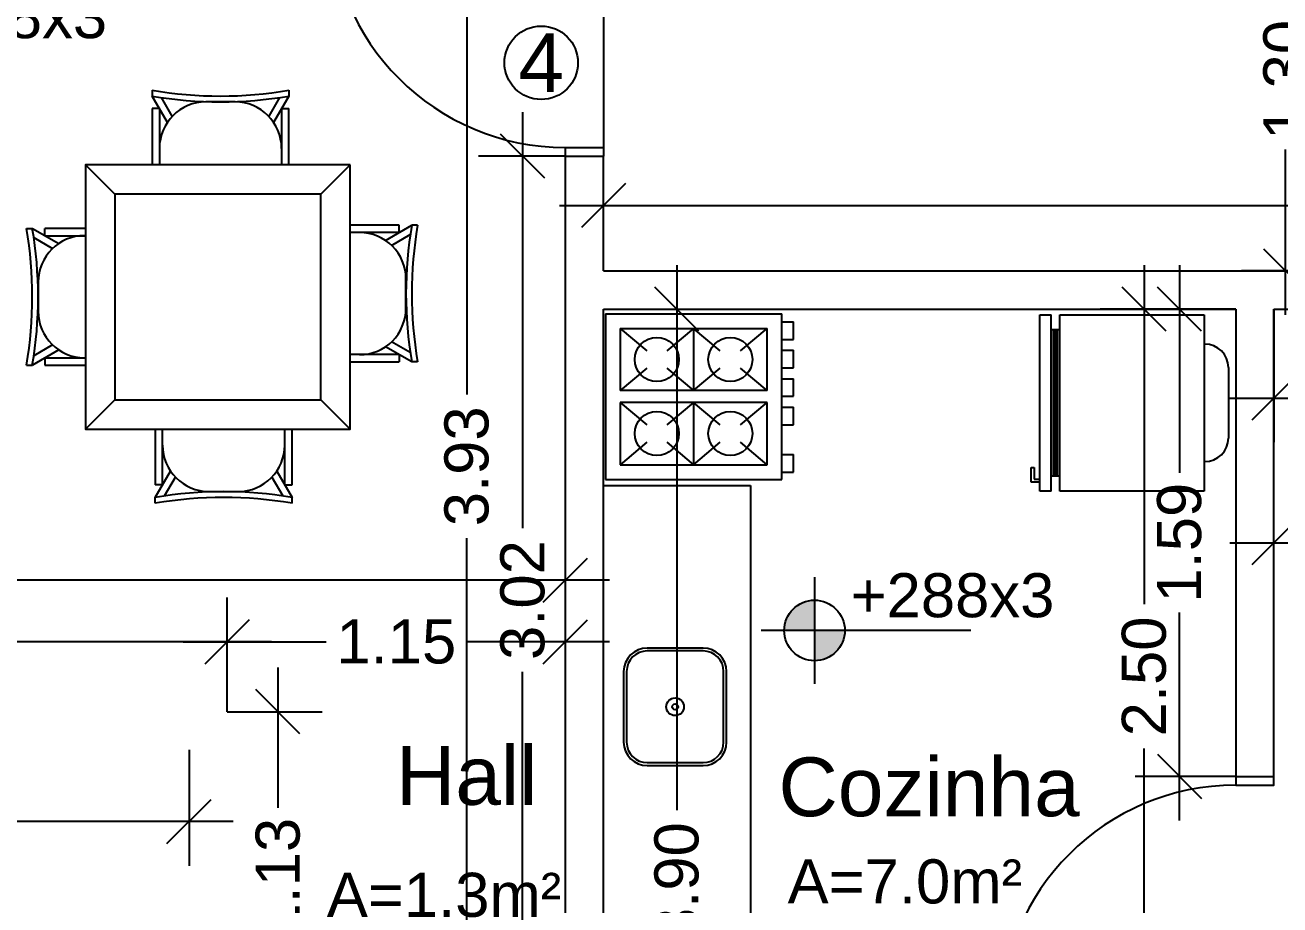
# Model space of a CAD drawing. Extents: x -120 to 1117, y 5 to 675.
# Drawn here: x 42.892 to 47.16, y 75.821 to 78.815 of the extents above; entities that cross this region are included whole.
import ezdxf
from ezdxf.enums import TextEntityAlignment as Align

# ---------------------------------------------------------------- set-up
doc = ezdxf.new("R2010")
doc.units = 0
doc.header["$MEASUREMENT"] = 0
doc.layers.get('0').update_dxf_attribs({"linetype": 'CONTINUOUS'})
doc.layers.get('DEFPOINTS').update_dxf_attribs({"linetype": 'CONTINUOUS'})
for name, color, linetype in [('cota', 1, 'CONTINUOUS'), ('janela-porta', 6, 'CONTINUOUS'), ('moveis', 253, 'CONTINUOUS'), ('nivel', 4, 'CONTINUOUS'), ('parede', 2, 'CONTINUOUS'), ('piso', 4, 'CONTINUOUS'), ('texto', 7, 'CONTINUOUS')]:
    doc.layers.add(name, color=color, linetype=linetype)
doc.styles.add('ROMANS', font='arial.ttf', dxfattribs={"height": 1.5})
doc.styles.get("Standard").update_dxf_attribs({"font": 'arial.ttf'})
doc.dimstyles.new('cotass', dxfattribs={"dimtxt": 0.15, "dimasz": 0.15, "dimexe": 0.15, "dimexo": 0, "dimgap": 0.05, "dimtad": 0, "dimzin": 4, "dimdsep": 46, "dimtxsty": 'Standard', "dimblk": 'OBLIQUE', "dimcen": 0, "dimdle": 0.15, "dimclrd": 256, "dimclrt": 4, "dimadec": 0, "dimazin": 1, "dimtfac": 1, "dimtix": 1, "dimtofl": 0, "dimtmove": 0, "dimatfit": 3, "dimldrblk": 'OPEN30', "dimfxl": 0, "dimtolj": 1, "dimtzin": 0, "dimlwd": -1, "dimarcsym": 0})

# ---------------------------------------------------------------- blocks, each defined once
blk = doc.blocks.new('_Oblique')
at = {"color": 0, "linetype": 'ByBlock', "lineweight": -2}
blk.add_line((-0.5, -0.5), (0.5, 0.5), dxfattribs=at)
blk = doc.blocks.new('*D298')
at = {"layer": 'cota', "transparency": 16777216}
for p, q in [((47.1792, 79.4285), (47.1792, 78.866)), ((47.1792, 77.8285), (47.1792, 78.391))]:
    blk.add_line(p, q, dxfattribs=at)
at = {"layer": 'cota', "color": 0, "lineweight": -2, "transparency": 16777216}
for p, q in [((47.5342, 79.2785), (47.0292, 79.2785)), ((48.0492, 77.9785), (47.0292, 77.9785))]:
    blk.add_line(p, q, dxfattribs=at)
at = {"layer": 'DEFPOINTS', "color": 0, "transparency": 16777216}
for p in [(47.5342, 79.2785), (47.1792, 77.9785), (48.0492, 77.9785)]:
    blk.add_point(p, dxfattribs=at)
at = {"layer": 'cota', "transparency": 16777216, "xscale": 0.15, "yscale": 0.15, "zscale": 0.15}
for p, rotation in [((47.1792, 79.2785), 90), ((47.1792, 77.9785), 270)]:
    blk.add_blockref('_Oblique', p, dxfattribs=dict(at, rotation=rotation))
at = {"layer": 'cota', "color": 4, "transparency": 16777216, "insert": (47.1792, 78.6285), "char_height": 0.15, "attachment_point": 5, "rotation": 90}
blk.add_mtext('\\A1;1.30', dxfattribs=at)
blk = doc.blocks.new('_Open30')
at = {"color": 0, "linetype": 'ByBlock', "lineweight": -2}
for p, q in [((-1, 0.268), (0, 0)), ((0, 0), (-1, -0.268)), ((0, 0), (-1, 0))]:
    blk.add_line(p, q, dxfattribs=at)
blk = doc.blocks.new('*D345')
at = {"layer": 'cota', "transparency": 16777216}
for p, q in [((44.3937, 79.4285), (44.3937, 77.5583)), ((44.3937, 75.1985), (44.3937, 77.0688))]:
    blk.add_line(p, q, dxfattribs=at)
at = {"layer": 'cota', "color": 0, "lineweight": -2, "transparency": 16777216}
for p, q in [((44.7292, 79.2785), (44.2437, 79.2785)), ((44.7292, 75.3485), (44.2437, 75.3485))]:
    blk.add_line(p, q, dxfattribs=at)
at = {"layer": 'DEFPOINTS', "color": 0, "transparency": 16777216}
for p in [(44.3937, 79.2785), (44.7292, 79.2785), (44.7292, 75.3485)]:
    blk.add_point(p, dxfattribs=at)
at = {"layer": 'cota', "transparency": 16777216, "xscale": 0.15, "yscale": 0.15, "zscale": 0.15}
for p, rotation in [((44.3937, 79.2785), 90), ((44.3937, 75.3485), 270)]:
    blk.add_blockref('_Oblique', p, dxfattribs=dict(at, rotation=rotation))
at = {"layer": 'cota', "color": 4, "transparency": 16777216, "insert": (44.3937, 77.3135), "char_height": 0.15, "attachment_point": 5, "rotation": 90}
blk.add_mtext('\\A1;3.93', dxfattribs=at)
blk = doc.blocks.new('*D432')
at = {"layer": 'cota', "color": 0, "lineweight": -2, "transparency": 16777216}
for p, q in [((44.8592, 77.9785), (44.8592, 78.3509)), ((53.5992, 77.9785), (53.5992, 78.3509))]:
    blk.add_line(p, q, dxfattribs=at)
at = {"layer": 'cota', "transparency": 16777216}
for p, q in [((44.7092, 78.2009), (47.7615, 78.2009)), ((53.7492, 78.2009), (48.2507, 78.2009))]:
    blk.add_line(p, q, dxfattribs=at)
at = {"layer": 'DEFPOINTS', "color": 0, "transparency": 16777216}
for p in [(53.5992, 78.2009), (44.8592, 77.9785), (53.5992, 77.9785)]:
    blk.add_point(p, dxfattribs=at)
at = {"layer": 'cota', "transparency": 16777216, "xscale": 0.15, "yscale": 0.15, "zscale": 0.15, "rotation": 180}
blk.add_blockref('_Oblique', (44.8592, 78.2009), dxfattribs=at)
at = {"layer": 'cota', "transparency": 16777216, "xscale": 0.15, "yscale": 0.15, "zscale": 0.15}
blk.add_blockref('_Oblique', (53.5992, 78.2009), dxfattribs=at)
at = {"layer": 'cota', "color": 4, "transparency": 16777216, "insert": (48.0061, 78.2009), "char_height": 0.15, "attachment_point": 5}
blk.add_mtext('\\A1;8.74', dxfattribs=at)
blk = doc.blocks.new('*D413')
at = {"layer": 'cota', "color": 0, "lineweight": -2, "transparency": 16777216}
for p, q in [((40.4242, 76.4785), (40.4242, 76.8666)), ((43.5792, 76.4785), (43.5792, 76.8666))]:
    blk.add_line(p, q, dxfattribs=at)
at = {"layer": 'cota', "transparency": 16777216}
for p, q in [((40.2742, 76.7166), (41.757, 76.7166)), ((43.7292, 76.7166), (42.2464, 76.7166))]:
    blk.add_line(p, q, dxfattribs=at)
at = {"layer": 'DEFPOINTS', "color": 0, "transparency": 16777216}
for p in [(40.4242, 76.7166), (40.4242, 76.4785), (43.5792, 76.4785)]:
    blk.add_point(p, dxfattribs=at)
at = {"layer": 'cota', "transparency": 16777216, "xscale": 0.15, "yscale": 0.15, "zscale": 0.15, "rotation": 180}
blk.add_blockref('_Oblique', (40.4242, 76.7166), dxfattribs=at)
at = {"layer": 'cota', "transparency": 16777216, "xscale": 0.15, "yscale": 0.15, "zscale": 0.15}
blk.add_blockref('_Oblique', (43.5792, 76.7166), dxfattribs=at)
at = {"layer": 'cota', "color": 4, "transparency": 16777216, "insert": (42.0017, 76.7166), "char_height": 0.15, "attachment_point": 5}
blk.add_mtext('\\A1;3.16', dxfattribs=at)
blk = doc.blocks.new('*D414')
at = {"layer": 'cota', "color": 0, "lineweight": -2, "transparency": 16777216}
for p, q in [((43.5792, 76.4785), (43.5792, 76.8666)), ((44.7292, 76.4785), (44.7292, 76.8666))]:
    blk.add_line(p, q, dxfattribs=at)
at = {"layer": 'cota', "transparency": 16777216}
for p, q in [((43.4292, 76.7166), (43.9159, 76.7166)), ((44.8792, 76.7166), (44.3925, 76.7166))]:
    blk.add_line(p, q, dxfattribs=at)
at = {"layer": 'DEFPOINTS', "color": 0, "transparency": 16777216}
for p in [(44.7292, 76.7166), (43.5792, 76.4785), (44.7292, 76.4785)]:
    blk.add_point(p, dxfattribs=at)
at = {"layer": 'cota', "transparency": 16777216, "xscale": 0.15, "yscale": 0.15, "zscale": 0.15, "rotation": 180}
blk.add_blockref('_Oblique', (43.5792, 76.7166), dxfattribs=at)
at = {"layer": 'cota', "transparency": 16777216, "xscale": 0.15, "yscale": 0.15, "zscale": 0.15}
blk.add_blockref('_Oblique', (44.7292, 76.7166), dxfattribs=at)
at = {"layer": 'cota', "color": 4, "transparency": 16777216, "insert": (44.1542, 76.7166), "char_height": 0.15, "attachment_point": 5}
blk.add_mtext('\\A1;1.15', dxfattribs=at)
blk = doc.blocks.new('*D415')
at = {"layer": 'cota', "color": 0, "lineweight": -2, "transparency": 16777216}
for p, q in [((40.4242, 76.4785), (40.4242, 77.0757)), ((44.7292, 76.4785), (44.7292, 77.0757))]:
    blk.add_line(p, q, dxfattribs=at)
at = {"layer": 'cota', "transparency": 16777216}
for p, q in [((40.2742, 76.9257), (42.3433, 76.9257)), ((44.8792, 76.9257), (42.81, 76.9257))]:
    blk.add_line(p, q, dxfattribs=at)
at = {"layer": 'DEFPOINTS', "color": 0, "transparency": 16777216}
for p in [(44.7292, 76.9257), (40.4242, 76.4785), (44.7292, 76.4785)]:
    blk.add_point(p, dxfattribs=at)
at = {"layer": 'cota', "transparency": 16777216, "xscale": 0.15, "yscale": 0.15, "zscale": 0.15, "rotation": 180}
blk.add_blockref('_Oblique', (40.4242, 76.9257), dxfattribs=at)
at = {"layer": 'cota', "transparency": 16777216, "xscale": 0.15, "yscale": 0.15, "zscale": 0.15}
blk.add_blockref('_Oblique', (44.7292, 76.9257), dxfattribs=at)
at = {"layer": 'cota', "color": 4, "transparency": 16777216, "insert": (42.5767, 76.9257), "char_height": 0.15, "attachment_point": 5}
blk.add_mtext('\\A1;4.31', dxfattribs=at)
blk = doc.blocks.new('*D416')
at = {"layer": 'cota', "color": 0, "lineweight": -2, "transparency": 16777216}
for p, q in [((40.4242, 76.3485), (40.4242, 75.9545)), ((43.4492, 76.3485), (43.4492, 75.9545))]:
    blk.add_line(p, q, dxfattribs=at)
at = {"layer": 'cota', "transparency": 16777216}
for p, q in [((40.2742, 76.1045), (41.6919, 76.1045)), ((43.5992, 76.1045), (42.1815, 76.1045))]:
    blk.add_line(p, q, dxfattribs=at)
at = {"layer": 'DEFPOINTS', "color": 0, "transparency": 16777216}
for p in [(40.4242, 76.3485), (43.4492, 76.3485), (40.4242, 76.1045)]:
    blk.add_point(p, dxfattribs=at)
at = {"layer": 'cota', "transparency": 16777216, "xscale": 0.15, "yscale": 0.15, "zscale": 0.15, "rotation": 180}
blk.add_blockref('_Oblique', (40.4242, 76.1045), dxfattribs=at)
at = {"layer": 'cota', "transparency": 16777216, "xscale": 0.15, "yscale": 0.15, "zscale": 0.15}
blk.add_blockref('_Oblique', (43.4492, 76.1045), dxfattribs=at)
at = {"layer": 'cota', "color": 4, "transparency": 16777216, "insert": (41.9367, 76.1045), "char_height": 0.15, "attachment_point": 5}
blk.add_mtext('\\A1;3.03', dxfattribs=at)
blk = doc.blocks.new('*D422')
at = {"layer": 'cota', "transparency": 16777216}
for p, q in [((44.5839, 78.5185), (44.5839, 77.1025)), ((44.5839, 75.1985), (44.5839, 76.6145))]:
    blk.add_line(p, q, dxfattribs=at)
at = {"layer": 'cota', "color": 0, "lineweight": -2, "transparency": 16777216}
for p, q in [((44.7292, 78.3685), (44.4339, 78.3685)), ((44.7292, 75.3485), (44.4339, 75.3485))]:
    blk.add_line(p, q, dxfattribs=at)
at = {"layer": 'DEFPOINTS', "color": 0, "transparency": 16777216}
for p in [(44.5839, 78.3685), (44.7292, 78.3685), (44.7292, 75.3485)]:
    blk.add_point(p, dxfattribs=at)
at = {"layer": 'cota', "transparency": 16777216, "xscale": 0.15, "yscale": 0.15, "zscale": 0.15}
for p, rotation in [((44.5839, 78.3685), 90), ((44.5839, 75.3485), 270)]:
    blk.add_blockref('_Oblique', p, dxfattribs=dict(at, rotation=rotation))
at = {"layer": 'cota', "color": 4, "transparency": 16777216, "insert": (44.5839, 76.8585), "char_height": 0.15, "attachment_point": 5, "rotation": 90}
blk.add_mtext('\\A1;3.02', dxfattribs=at)
blk = doc.blocks.new('*D427')
at = {"layer": 'cota', "color": 0, "lineweight": -2, "transparency": 16777216}
for p, q in [((47.1392, 76.8485), (47.1392, 77.203)), ((49.7392, 76.8485), (49.7392, 77.203))]:
    blk.add_line(p, q, dxfattribs=at)
at = {"layer": 'cota', "transparency": 16777216}
for p, q in [((46.9892, 77.053), (48.1933, 77.053)), ((49.8892, 77.053), (48.685, 77.053))]:
    blk.add_line(p, q, dxfattribs=at)
at = {"layer": 'DEFPOINTS', "color": 0, "transparency": 16777216}
for p in [(47.1392, 77.053), (47.1392, 76.8485), (49.7392, 76.8485)]:
    blk.add_point(p, dxfattribs=at)
at = {"layer": 'cota', "transparency": 16777216, "xscale": 0.15, "yscale": 0.15, "zscale": 0.15, "rotation": 180}
blk.add_blockref('_Oblique', (47.1392, 77.053), dxfattribs=at)
at = {"layer": 'cota', "transparency": 16777216, "xscale": 0.15, "yscale": 0.15, "zscale": 0.15}
blk.add_blockref('_Oblique', (49.7392, 77.053), dxfattribs=at)
at = {"layer": 'cota', "color": 4, "transparency": 16777216, "insert": (48.4392, 77.053), "char_height": 0.15, "attachment_point": 5}
blk.add_mtext('\\A1;2.60', dxfattribs=at)
blk = doc.blocks.new('*D379')
at = {"layer": 'cota', "transparency": 16777216}
for p, q in [((45.108, 77.9985), (45.108, 76.143)), ((45.108, 73.7985), (45.108, 75.654))]:
    blk.add_line(p, q, dxfattribs=at)
at = {"layer": 'cota', "color": 0, "lineweight": -2, "transparency": 16777216}
for p, q in [((44.8592, 77.8485), (45.258, 77.8485)), ((44.8592, 73.9485), (45.258, 73.9485))]:
    blk.add_line(p, q, dxfattribs=at)
at = {"layer": 'DEFPOINTS', "color": 0, "transparency": 16777216}
for p in [(44.8592, 77.8485), (45.108, 77.8485), (44.8592, 73.9485)]:
    blk.add_point(p, dxfattribs=at)
at = {"layer": 'cota', "transparency": 16777216, "xscale": 0.15, "yscale": 0.15, "zscale": 0.15}
for p, rotation in [((45.108, 77.8485), 90), ((45.108, 73.9485), 270)]:
    blk.add_blockref('_Oblique', p, dxfattribs=dict(at, rotation=rotation))
at = {"layer": 'cota', "color": 4, "transparency": 16777216, "insert": (45.108, 75.8985), "char_height": 0.15, "attachment_point": 5, "rotation": 90}
blk.add_mtext('\\A1;3.90', dxfattribs=at)
blk = doc.blocks.new('*D383')
at = {"layer": 'cota', "transparency": 16777216}
for p, q in [((46.8178, 77.9985), (46.8178, 77.2914)), ((46.8178, 76.1085), (46.8178, 76.8156))]:
    blk.add_line(p, q, dxfattribs=at)
at = {"layer": 'cota', "color": 0, "lineweight": -2, "transparency": 16777216}
for p, q in [((47.0092, 77.8485), (46.6678, 77.8485)), ((47.0092, 76.2585), (46.6678, 76.2585))]:
    blk.add_line(p, q, dxfattribs=at)
at = {"layer": 'DEFPOINTS', "color": 0, "transparency": 16777216}
for p in [(46.8178, 77.8485), (47.0092, 77.8485), (47.0092, 76.2585)]:
    blk.add_point(p, dxfattribs=at)
at = {"layer": 'cota', "transparency": 16777216, "xscale": 0.15, "yscale": 0.15, "zscale": 0.15}
for p, rotation in [((46.8178, 77.8485), 90), ((46.8178, 76.2585), 270)]:
    blk.add_blockref('_Oblique', p, dxfattribs=dict(at, rotation=rotation))
at = {"layer": 'cota', "color": 4, "transparency": 16777216, "insert": (46.8178, 77.0535), "char_height": 0.15, "attachment_point": 5, "rotation": 90}
blk.add_mtext('\\A1;1.59', dxfattribs=at)
blk = doc.blocks.new('*D384')
at = {"layer": 'cota', "transparency": 16777216}
for p, q in [((46.6978, 77.9985), (46.6978, 76.8444)), ((46.6978, 75.1985), (46.6978, 76.3527))]:
    blk.add_line(p, q, dxfattribs=at)
at = {"layer": 'cota', "color": 0, "lineweight": -2, "transparency": 16777216}
for p, q in [((47.0092, 77.8485), (46.5478, 77.8485)), ((47.0092, 75.3485), (46.5478, 75.3485))]:
    blk.add_line(p, q, dxfattribs=at)
at = {"layer": 'DEFPOINTS', "color": 0, "transparency": 16777216}
for p in [(46.6978, 77.8485), (47.0092, 77.8485), (47.0092, 75.3485)]:
    blk.add_point(p, dxfattribs=at)
at = {"layer": 'cota', "transparency": 16777216, "xscale": 0.15, "yscale": 0.15, "zscale": 0.15}
for p, rotation in [((46.6978, 77.8485), 90), ((46.6978, 75.3485), 270)]:
    blk.add_blockref('_Oblique', p, dxfattribs=dict(at, rotation=rotation))
at = {"layer": 'cota', "color": 4, "transparency": 16777216, "insert": (46.6978, 76.5985), "char_height": 0.15, "attachment_point": 5, "rotation": 90}
blk.add_mtext('\\A1;2.50', dxfattribs=at)
blk = doc.blocks.new('*D385')
at = {"layer": 'cota', "transparency": 16777216}
for p, q in [((43.7516, 76.6285), (43.7516, 76.1513)), ((43.7516, 75.1985), (43.7516, 75.6758))]:
    blk.add_line(p, q, dxfattribs=at)
at = {"layer": 'cota', "color": 0, "lineweight": -2, "transparency": 16777216}
for p, q in [((43.5792, 76.4785), (43.9016, 76.4785)), ((43.5792, 75.3485), (43.9016, 75.3485))]:
    blk.add_line(p, q, dxfattribs=at)
at = {"layer": 'DEFPOINTS', "color": 0, "transparency": 16777216}
for p in [(43.5792, 76.4785), (43.5792, 75.3485), (43.7516, 75.3485)]:
    blk.add_point(p, dxfattribs=at)
at = {"layer": 'cota', "transparency": 16777216, "xscale": 0.15, "yscale": 0.15, "zscale": 0.15}
for p, rotation in [((43.7516, 76.4785), 90), ((43.7516, 75.3485), 270)]:
    blk.add_blockref('_Oblique', p, dxfattribs=dict(at, rotation=rotation))
at = {"layer": 'cota', "color": 4, "transparency": 16777216, "insert": (43.7516, 75.9135), "char_height": 0.15, "attachment_point": 5, "rotation": 90}
blk.add_mtext('\\A1;1.13', dxfattribs=at)
blk = doc.blocks.new('*D386')
at = {"layer": 'cota', "color": 0, "lineweight": -2, "transparency": 16777216}
for p, q in [((47.1392, 77.8485), (47.1392, 77.3956)), ((50.9691, 77.8485), (50.9691, 77.3956))]:
    blk.add_line(p, q, dxfattribs=at)
at = {"layer": 'cota', "transparency": 16777216}
for p, q in [((46.9892, 77.5456), (48.8094, 77.5456)), ((51.1191, 77.5456), (49.2989, 77.5456))]:
    blk.add_line(p, q, dxfattribs=at)
at = {"layer": 'DEFPOINTS', "color": 0, "transparency": 16777216}
for p in [(47.1392, 77.8485), (50.9691, 77.8485), (50.9691, 77.5456)]:
    blk.add_point(p, dxfattribs=at)
at = {"layer": 'cota', "transparency": 16777216, "xscale": 0.15, "yscale": 0.15, "zscale": 0.15, "rotation": 180}
blk.add_blockref('_Oblique', (47.1392, 77.5456), dxfattribs=at)
at = {"layer": 'cota', "transparency": 16777216, "xscale": 0.15, "yscale": 0.15, "zscale": 0.15}
blk.add_blockref('_Oblique', (50.9691, 77.5456), dxfattribs=at)
at = {"layer": 'cota', "color": 4, "transparency": 16777216, "insert": (49.0541, 77.5456), "char_height": 0.15, "attachment_point": 5}
blk.add_mtext('\\A1;3.83', dxfattribs=at)
blk = doc.blocks.new('NIVEL')
at = {"layer": 'nivel'}
h = blk.add_hatch(color=256, dxfattribs=at)
h.paths.add_polyline_path([(0, 0.1375, 0.414214), (-0.1375, 0), (0, 0)])
h.paths.add_polyline_path([(0, 0), (0, -0.1375, 0.414214), (0.1375, 0)])
for p, q in [((0, 0.2417), (0, -0.2417)), ((0.7095, 0), (-0.2418, 0))]:
    blk.add_line(p, q, dxfattribs=at)
blk.add_circle((0, 0), 0.1375, dxfattribs=at)

msp = doc.modelspace()

# ---------------------------------------------------------------- linework, layer by layer
at = {"layer": 'cota', "color": 6}
msp.add_circle((44.6471, 78.6867), 0.125, dxfattribs=at)
at = {"layer": 'janela-porta', "color": 6, "linetype": 'Continuous'}
for points in [[(44.7292, 78.3685), (44.7292, 78.3985), (44.8592, 78.3985), (44.8592, 78.3685)], [(47.0092, 76.2585), (47.0092, 76.2285), (47.1392, 76.2285), (47.1392, 76.2585)]]:
    msp.add_lwpolyline(points, dxfattribs=at)
for centre, start, end in [((44.7292, 79.1985), 180, 270), ((47.0092, 75.4285), 90, 180)]:
    msp.add_arc(centre, 0.8, start, end, dxfattribs=at)
at = {"layer": 'moveis'}
for p, q in [((43.3236, 78.5932), (43.3236, 78.5733)), ((43.7888, 78.5932), (43.7888, 78.5733)), ((43.3754, 78.4837), (43.3236, 78.5733)), ((43.392, 78.5044), (43.3551, 78.5683)), ((43.6057, 78.5536), (43.5067, 78.5536)), ((43.7572, 78.5683), (43.7204, 78.5044)), ((43.7888, 78.5733), (43.737, 78.4837)), ((43.3236, 78.5305), (43.3236, 78.3395)), ((43.3484, 78.5305), (43.3236, 78.5305)), ((43.3484, 78.5305), (43.3484, 78.3395)), ((43.764, 78.5305), (43.764, 78.3395)), ((43.764, 78.5305), (43.7888, 78.5305)), ((43.7888, 78.3395), (43.7888, 78.5305)), ((43.197, 78.2395), (43.097, 78.3395)), ((43.997, 78.3395), (43.897, 78.2395)), ((42.8964, 78.1231), (42.9163, 78.1231)), ((42.9163, 78.1231), (43.0059, 78.0713)), ((43.097, 78.1231), (42.9591, 78.1231)), ((42.9591, 78.0983), (42.9591, 78.1231)), ((44.164, 78.1338), (43.997, 78.1338)), ((44.164, 78.109), (43.997, 78.109)), ((44.1172, 78.082), (44.2068, 78.1338)), ((44.164, 78.109), (44.164, 78.1338)), ((44.2267, 78.1338), (44.2068, 78.1338)), ((42.9213, 78.0916), (42.9852, 78.0547)), ((42.9591, 78.0983), (43.097, 78.0983)), ((44.1379, 78.0654), (44.2018, 78.1023)), ((42.936, 77.94), (42.936, 77.841)), ((44.1871, 77.8517), (44.1871, 77.9507)), ((44.8655, 77.8328), (44.8655, 77.269)), ((44.8655, 77.8328), (45.4655, 77.8328)), ((45.4655, 77.269), (45.4655, 77.8328)), ((46.3435, 77.8294), (46.3815, 77.8294)), ((46.3435, 77.2294), (46.3435, 77.8294)), ((46.3815, 77.2294), (46.3815, 77.8294)), ((46.4116, 77.8294), (46.9016, 77.8294)), ((46.4116, 77.2294), (46.4116, 77.8294)), ((46.9016, 77.8294), (46.9016, 77.2294)), ((44.9155, 77.7828), (45.4155, 77.7828)), ((44.9155, 77.7828), (44.9155, 77.5709)), ((44.9155, 77.7828), (45.0062, 77.706)), ((45.1655, 77.7828), (45.0748, 77.706)), ((45.1655, 77.7828), (45.1655, 77.5709)), ((45.2562, 77.706), (45.1655, 77.7828)), ((45.3248, 77.706), (45.4155, 77.7828)), ((45.4155, 77.5709), (45.4155, 77.7828)), ((45.4655, 77.8051), (45.5055, 77.8051)), ((45.5055, 77.7451), (45.5055, 77.8051)), ((46.3815, 77.7794), (46.4116, 77.7794)), ((46.3895, 77.2794), (46.3895, 77.7794)), ((46.3965, 77.2794), (46.3965, 77.7794)), ((46.4036, 77.2794), (46.4036, 77.7794)), ((42.9852, 77.7263), (42.9213, 77.6894)), ((44.2018, 77.7002), (44.1379, 77.7371)), ((45.4655, 77.7451), (45.5055, 77.7451)), ((46.9016, 77.7294), (46.9043, 77.7294)), ((43.0059, 77.7097), (42.9163, 77.6579)), ((42.9591, 77.6827), (43.097, 77.6827)), ((42.9591, 77.6827), (42.9591, 77.6579)), ((44.164, 77.6934), (43.997, 77.6934)), ((44.2068, 77.6687), (44.1172, 77.7204)), ((44.164, 77.6934), (44.164, 77.6687)), ((45.4655, 77.7084), (45.5055, 77.7084)), ((45.5055, 77.6484), (45.5055, 77.7084)), ((42.8964, 77.6579), (42.9163, 77.6579)), ((42.9591, 77.6579), (43.097, 77.6579)), ((43.997, 77.6687), (44.164, 77.6687)), ((44.2267, 77.6687), (44.2068, 77.6687)), ((45.0062, 77.6478), (44.9155, 77.5709)), ((45.0748, 77.6478), (45.1655, 77.5709)), ((45.1655, 77.5709), (45.2562, 77.6478)), ((45.4155, 77.5709), (45.3248, 77.6478)), ((45.4655, 77.6484), (45.5055, 77.6484)), ((46.9844, 77.6494), (46.9844, 77.4094)), ((45.4655, 77.6117), (45.5055, 77.6117)), ((45.5055, 77.5517), (45.5055, 77.6117)), ((45.4155, 77.5709), (44.9155, 77.5709)), ((45.4655, 77.5517), (45.5055, 77.5517)), ((43.197, 77.5395), (43.097, 77.4395)), ((43.897, 77.5395), (43.997, 77.4395)), ((45.4155, 77.5309), (44.9155, 77.5309)), ((44.9155, 77.5309), (44.9155, 77.319)), ((44.9155, 77.5309), (45.0062, 77.4541)), ((45.1655, 77.5309), (45.0748, 77.4541)), ((45.1655, 77.5309), (45.1655, 77.319)), ((45.2562, 77.4541), (45.1655, 77.5309)), ((45.3248, 77.4541), (45.4155, 77.5309)), ((45.4155, 77.319), (45.4155, 77.5309)), ((45.4655, 77.515), (45.5055, 77.515)), ((45.5055, 77.455), (45.5055, 77.515)), ((43.3343, 77.4395), (43.3343, 77.2505)), ((43.3591, 77.2505), (43.3591, 77.4395)), ((43.7747, 77.2505), (43.7747, 77.4395)), ((43.7995, 77.2505), (43.7995, 77.4395)), ((45.4655, 77.455), (45.5055, 77.455)), ((45.0062, 77.3959), (44.9155, 77.319)), ((45.0748, 77.3959), (45.1655, 77.319)), ((45.1655, 77.319), (45.2562, 77.3959)), ((45.4155, 77.319), (45.3248, 77.3959)), ((45.4655, 77.354), (45.5055, 77.354)), ((45.5055, 77.294), (45.5055, 77.354)), ((43.3343, 77.2077), (43.3861, 77.2973)), ((43.7477, 77.2973), (43.7995, 77.2077)), ((44.9155, 77.319), (45.4155, 77.319)), ((46.3135, 77.2594), (46.3135, 77.3094)), ((46.3135, 77.3094), (46.3235, 77.3094)), ((46.3235, 77.3094), (46.3235, 77.2694)), ((46.9043, 77.3294), (46.9016, 77.3294)), ((43.3659, 77.2127), (43.4027, 77.2766)), ((43.731, 77.2766), (43.768, 77.2127)), ((44.8655, 77.269), (45.4655, 77.269)), ((45.4655, 77.294), (45.5055, 77.294)), ((46.3435, 77.2594), (46.3135, 77.2594)), ((46.3235, 77.2694), (46.3435, 77.2694)), ((46.4116, 77.2794), (46.3815, 77.2794)), ((43.3591, 77.2505), (43.3343, 77.2505)), ((43.5174, 77.2274), (43.6164, 77.2274)), ((43.7747, 77.2505), (43.7995, 77.2505)), ((44.8592, 77.2485), (45.3592, 77.2485)), ((45.3592, 77.2485), (45.3592, 75.698)), ((46.3815, 77.2294), (46.3435, 77.2294)), ((46.9016, 77.2294), (46.4116, 77.2294)), ((43.3343, 77.1878), (43.3343, 77.2077)), ((43.7995, 77.1878), (43.7995, 77.2077)), ((45.1976, 76.6952), (45.0075, 76.6952)), ((45.1976, 76.6852), (45.0075, 76.6852)), ((44.9275, 76.6152), (44.9275, 76.3752)), ((44.9375, 76.6152), (44.9375, 76.3752)), ((45.2675, 76.3752), (45.2675, 76.6152)), ((45.2775, 76.3752), (45.2775, 76.6152)), ((45.0075, 76.3052), (45.1976, 76.3052)), ((45.0075, 76.2952), (45.1976, 76.2952))]:
    msp.add_line(p, q, dxfattribs=at)
for points in [[(43.997, 78.3395), (43.097, 78.3395), (43.097, 77.4395), (43.997, 77.4395), (43.997, 78.3395)], [(43.897, 78.2395), (43.197, 78.2395), (43.197, 77.5395), (43.897, 77.5395), (43.897, 78.2395)]]:
    msp.add_lwpolyline(points, close=True, dxfattribs=at)
for centre, radius in [((45.0405, 77.6769), 0.075), ((45.2905, 77.6769), 0.075), ((45.0405, 77.425), 0.075), ((45.2905, 77.425), 0.075), ((45.1025, 76.4952), 0.03), ((45.1025, 76.4952), 0.01)]:
    msp.add_circle(centre, radius, dxfattribs=at)
for centre, radius, start, end in [((43.5562, 79.9495), 1.3762, 260.271, 279.729), ((43.5562, 79.9298), 1.3762, 260.271, 279.729), ((43.5067, 78.3952), 0.1583, 90, 180), ((43.6057, 78.3952), 0.1583, 0, 90), ((41.54, 77.8905), 1.3762, 350.271, 9.729), ((41.5598, 77.8905), 1.3762, 350.271, 9.729), ((44.0288, 77.9507), 0.1583, 0, 90), ((45.5633, 77.9012), 1.3762, 170.271, 189.729), ((45.583, 77.9012), 1.3762, 170.271, 189.729), ((43.0943, 77.94), 0.1583, 90, 180), ((44.0288, 77.8517), 0.1583, 270, 0), ((43.0943, 77.841), 0.1583, 180, 270), ((46.9043, 77.6494), 0.08, 0, 90), ((43.5174, 77.3858), 0.1583, 180, 270), ((43.6164, 77.3858), 0.1583, 270, 0), ((46.9043, 77.4094), 0.08, 270, 0), ((43.5669, 75.8512), 1.3762, 80.271, 99.729), ((43.5669, 75.8315), 1.3762, 80.271, 99.729), ((45.0075, 76.6152), 0.08, 90, 180), ((45.0075, 76.6152), 0.07, 90, 180), ((45.1976, 76.6152), 0.08, 0, 90), ((45.1976, 76.6152), 0.07, 0, 90), ((45.0075, 76.3752), 0.08, 180, 270), ((45.0075, 76.3752), 0.07, 180, 270), ((45.1976, 76.3752), 0.08, 270, 0), ((45.1976, 76.3752), 0.07, 270, 0)]:
    msp.add_arc(centre, radius, start, end, dxfattribs=at)
at = {"layer": 'parede'}
for p, q in [((44.7292, 75.6485), (44.7292, 78.3685)), ((44.7292, 78.3685), (44.8592, 78.3685)), ((44.8592, 77.9785), (44.8592, 78.3685)), ((44.8592, 77.9785), (47.1892, 77.9785)), ((44.8592, 77.8485), (47.0092, 77.8485)), ((44.8592, 73.9485), (44.8592, 77.8485)), ((47.0092, 77.8485), (47.0092, 76.2585)), ((47.1392, 77.8485), (47.1892, 77.8485)), ((47.1392, 76.2585), (47.1392, 77.8485)), ((47.0092, 76.2585), (47.1392, 76.2585))]:
    msp.add_line(p, q, dxfattribs=at)
at = {"layer": 'piso'}
msp.add_line((44.8592, 79.2285), (44.8592, 78.3685), dxfattribs=at)

# ---------------------------------------------------------------- block references
at = {"layer": 'nivel', "xscale": 0.75, "yscale": 0.75, "zscale": 0.75}
msp.add_blockref('NIVEL', (45.5767, 76.7549), dxfattribs=at)

# ---------------------------------------------------------------- texts
at = {"layer": 'texto'}
for s, height, p in [('+288x3', 0.15, (42.824, 78.7253)), ('+288x3', 0.15, (46.046, 76.7549)), ('Hall', 0.2, (44.3937, 76.1015)), ('Cozinha', 0.2, (45.9666, 76.0628)), ('A=7.0m²', 0.15, (45.8839, 75.781)), ('A=1.3m²', 0.15, (44.3166, 75.7354))]:
    msp.add_text(s, height=height, dxfattribs=at).set_placement(p, align=Align.BOTTOM_CENTER)
at = {"layer": 'texto', "style": 'ROMANS'}
msp.add_text('4', height=0.2, dxfattribs=at).set_placement((44.6471, 78.6867), align=Align.MIDDLE_CENTER)

# ---------------------------------------------------------------- dimensions: what is measured, and where the dimension line sits
at = {"layer": 'cota'}
for base, p1, p2, picture, middle in [((44.3937, 79.2785), (44.7292, 75.3485), (44.7292, 79.2785), '*D345', (44.3937, 77.3135)), ((47.1792, 77.9785), (47.5342, 79.2785), (48.0492, 77.9785), '*D298', (47.1792, 78.6285))]:
    dim = msp.add_linear_dim(base=base, p1=p1, p2=p2, angle=90, dimstyle='cotass', override={"dimtmove": 1}, dxfattribs=at)
    dim.commit()
    dim.dimension.update_dxf_attribs({"geometry": picture, "text_midpoint": middle})
for base, p1, p2, picture, middle in [((44.5839, 78.3685), (44.7292, 75.3485), (44.7292, 78.3685), '*D422', (44.5839, 76.8585)), ((45.108, 77.8485), (44.8592, 73.9485), (44.8592, 77.8485), '*D379', (45.108, 75.8985)), ((46.6978, 77.8485), (47.0092, 75.3485), (47.0092, 77.8485), '*D384', (46.6978, 76.5985)), ((46.8178, 77.8485), (47.0092, 76.2585), (47.0092, 77.8485), '*D383', (46.8178, 77.0535)), ((43.7516, 75.3485), (43.5792, 76.4785), (43.5792, 75.3485), '*D385', (43.7516, 75.9135))]:
    dim = msp.add_linear_dim(base=base, p1=p1, p2=p2, angle=90, dimstyle='cotass', dxfattribs=at)
    dim.commit()
    dim.dimension.update_dxf_attribs({"geometry": picture, "text_midpoint": middle})
dim = msp.add_linear_dim(base=(53.5992, 78.2009), p1=(44.8592, 77.9785), p2=(53.5992, 77.9785), dimstyle='cotass', dxfattribs=at)
dim.commit()
dim.dimension.update_dxf_attribs({"geometry": '*D432', "text_midpoint": (48.0061, 78.2009), "dimtype": 160})
for base, p1, p2, picture, middle in [((50.9691, 77.5456), (47.1392, 77.8485), (50.9691, 77.8485), '*D386', (49.0541, 77.5456)), ((47.1392, 77.053), (49.7392, 76.8485), (47.1392, 76.8485), '*D427', (48.4392, 77.053)), ((44.72919, 76.92573), (40.42416, 76.47854), (44.72919, 76.47854), '*D415', (42.57668, 76.92573)), ((40.42416, 76.71658), (43.57919, 76.47854), (40.42416, 76.47854), '*D413', (42.00168, 76.71658)), ((44.7292, 76.7166), (43.5792, 76.4785), (44.7292, 76.4785), '*D414', (44.1542, 76.7166)), ((40.42416, 76.10451), (43.44921, 76.34853), (40.42416, 76.34853), '*D416', (41.93669, 76.10451))]:
    dim = msp.add_linear_dim(base=base, p1=p1, p2=p2, dimstyle='cotass', dxfattribs=at)
    dim.commit()
    dim.dimension.update_dxf_attribs({"geometry": picture, "text_midpoint": middle})

doc.saveas('drawing.dxf')
